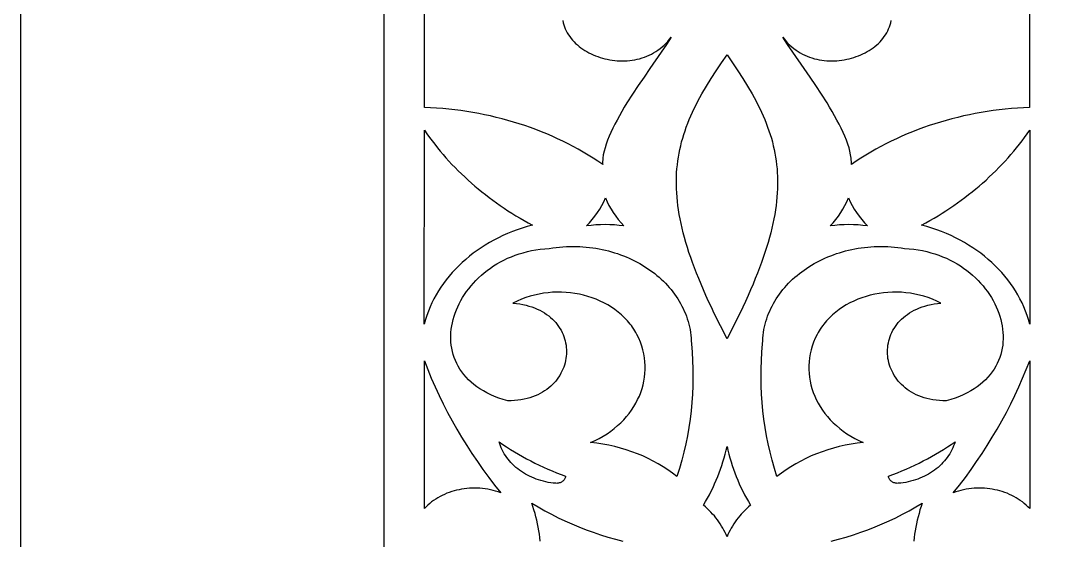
# Model space of a CAD drawing. Extents: x 1336 to 2036, y -730 to 370.
# Drawn here: x 1335.7 to 1463.2, y 50.7 to 115.1 of the extents above; entities that cross this region are included whole.
import ezdxf

# ---------------------------------------------------------------- set-up
doc = ezdxf.new("R2010")
doc.units = 0
doc.layers.add('LAYER_1', color=18, linetype='CONTINUOUS')
doc.layers.add('LAYER_2', color=4, linetype='CONTINUOUS')

msp = doc.modelspace()

# ---------------------------------------------------------------- linework, layer by layer
at = {"layer": 'LAYER_1'}
for points in [[(1335.73, -729.84), (2035.73, -729.84), (2035.73, 370.16), (1335.73, 370.16)], [(1423.23, 110.88), (1423.92, 109.88), (1424.58, 108.91), (1425.2, 107.95), (1425.78, 107.01), (1426.33, 106.07), (1426.58, 105.61), (1426.83, 105.15), (1427.06, 104.69), (1427.29, 104.23), (1427.51, 103.77), (1427.71, 103.31), (1427.91, 102.86), (1428.09, 102.4), (1428.26, 101.94), (1428.43, 101.48), (1428.58, 101.02), (1428.72, 100.56), (1428.85, 100.1), (1428.96, 99.63), (1429.07, 99.17), (1429.16, 98.7), (1429.25, 98.22), (1429.32, 97.75), (1429.38, 97.27), (1429.43, 96.78), (1429.46, 96.29), (1429.49, 95.8), (1429.5, 95.3), (1429.5, 94.8), (1429.48, 94.29), (1429.46, 93.78), (1429.42, 93.26), (1429.37, 92.73), (1429.3, 92.2), (1429.23, 91.66), (1429.14, 91.11), (1429.03, 90.55), (1428.92, 89.99), (1428.79, 89.42), (1428.64, 88.83), (1428.49, 88.24), (1428.31, 87.64), (1428.13, 87.03), (1427.93, 86.41), (1427.72, 85.78), (1427.49, 85.14), (1427.25, 84.49), (1427, 83.83), (1426.73, 83.16), (1426.45, 82.47), (1426.15, 81.77), (1425.84, 81.06), (1425.51, 80.33), (1425.17, 79.6), (1424.81, 78.85), (1424.05, 77.3), (1423.23, 75.7), (1422.41, 77.3), (1421.65, 78.85), (1421.29, 79.6), (1420.95, 80.33), (1420.62, 81.06), (1420.31, 81.77), (1420.01, 82.47), (1419.73, 83.16), (1419.46, 83.83), (1419.2, 84.49), (1418.96, 85.14), (1418.74, 85.78), (1418.52, 86.41), (1418.33, 87.03), (1418.14, 87.64), (1417.97, 88.24), (1417.81, 88.83), (1417.67, 89.42), (1417.54, 89.99), (1417.42, 90.55), (1417.32, 91.11), (1417.23, 91.66), (1417.15, 92.2), (1417.09, 92.73), (1417.04, 93.26), (1417, 93.78), (1416.97, 94.29), (1416.96, 94.8), (1416.96, 95.3), (1416.97, 95.8), (1416.99, 96.29), (1417.03, 96.78), (1417.08, 97.27), (1417.14, 97.75), (1417.21, 98.22), (1417.29, 98.7), (1417.39, 99.17), (1417.49, 99.63), (1417.61, 100.1), (1417.74, 100.56), (1417.88, 101.02), (1418.03, 101.48), (1418.19, 101.94), (1418.37, 102.4), (1418.55, 102.86), (1418.74, 103.31), (1418.95, 103.77), (1419.16, 104.23), (1419.39, 104.69), (1419.63, 105.15), (1419.87, 105.61), (1420.13, 106.07), (1420.67, 107.01), (1421.26, 107.95), (1421.88, 108.91), (1422.53, 109.88)], [(1385.74, 101.55), (1386.05, 101.1), (1386.36, 100.66), (1386.69, 100.23), (1387.02, 99.8), (1387.36, 99.37), (1387.7, 98.95), (1388.06, 98.53), (1388.42, 98.12), (1388.79, 97.71), (1389.16, 97.31), (1389.55, 96.91), (1389.94, 96.52), (1390.33, 96.13), (1390.74, 95.75), (1391.15, 95.37), (1391.57, 95), (1391.99, 94.63), (1392.42, 94.27), (1392.86, 93.91), (1393.31, 93.56), (1393.76, 93.22), (1394.21, 92.88), (1394.68, 92.54), (1395.15, 92.21), (1395.62, 91.89), (1396.1, 91.57), (1396.59, 91.26), (1397.09, 90.95), (1397.59, 90.65), (1398.09, 90.36), (1398.6, 90.07), (1399.12, 89.79), (1398.49, 89.61), (1397.86, 89.42), (1397.25, 89.21), (1396.65, 88.98), (1396.06, 88.74), (1395.48, 88.49), (1394.91, 88.21), (1394.36, 87.93), (1393.82, 87.63), (1393.29, 87.31), (1392.78, 86.98), (1392.28, 86.64), (1391.79, 86.29), (1391.32, 85.92), (1390.86, 85.54), (1390.42, 85.15), (1390, 84.75), (1389.59, 84.33), (1389.2, 83.91), (1388.82, 83.47), (1388.46, 83.02), (1388.12, 82.57), (1387.79, 82.1), (1387.49, 81.63), (1387.2, 81.14), (1386.93, 80.65), (1386.68, 80.15), (1386.45, 79.64), (1386.24, 79.13), (1386.05, 78.6), (1385.88, 78.07), (1385.73, 77.53)], [(1460.72, 77.53), (1460.57, 78.07), (1460.4, 78.6), (1460.21, 79.13), (1460, 79.64), (1459.77, 80.15), (1459.52, 80.65), (1459.26, 81.14), (1458.97, 81.63), (1458.66, 82.1), (1458.34, 82.57), (1458, 83.02), (1457.64, 83.47), (1457.26, 83.91), (1456.87, 84.33), (1456.46, 84.75), (1456.03, 85.15), (1455.59, 85.54), (1455.14, 85.92), (1454.66, 86.29), (1454.18, 86.64), (1453.68, 86.98), (1453.16, 87.31), (1452.64, 87.63), (1452.1, 87.93), (1451.54, 88.21), (1450.98, 88.49), (1450.4, 88.74), (1449.81, 88.98), (1449.21, 89.21), (1448.59, 89.42), (1447.97, 89.61), (1447.34, 89.79), (1447.85, 90.07), (1448.36, 90.36), (1448.87, 90.65), (1449.37, 90.95), (1449.86, 91.26), (1450.35, 91.57), (1450.83, 91.89), (1451.31, 92.21), (1451.78, 92.54), (1452.24, 92.88), (1452.7, 93.22), (1453.15, 93.56), (1453.59, 93.91), (1454.03, 94.27), (1454.46, 94.63), (1454.89, 95), (1455.31, 95.37), (1455.72, 95.75), (1456.12, 96.13), (1456.52, 96.52), (1456.91, 96.91), (1457.29, 97.31), (1457.67, 97.71), (1458.04, 98.12), (1458.4, 98.53), (1458.75, 98.95), (1459.1, 99.37), (1459.44, 99.8), (1459.77, 100.23), (1460.09, 100.66), (1460.41, 101.1), (1460.72, 101.55)], [(1408.18, 93.15), (1408.39, 92.68), (1408.61, 92.22), (1408.86, 91.77), (1409.14, 91.33), (1409.44, 90.9), (1409.76, 90.48), (1410.1, 90.07), (1410.46, 89.68), (1409.89, 89.75), (1409.31, 89.81), (1408.73, 89.84), (1408.15, 89.85), (1407.57, 89.84), (1406.99, 89.81), (1406.41, 89.75), (1405.83, 89.68), (1406.2, 90.07), (1406.54, 90.48), (1406.87, 90.9), (1407.18, 91.33), (1407.46, 91.78), (1407.72, 92.22), (1407.97, 92.68)], [(1438.27, 93.15), (1438.49, 92.68), (1438.73, 92.22), (1438.99, 91.78), (1439.28, 91.33), (1439.58, 90.9), (1439.91, 90.48), (1440.26, 90.07), (1440.62, 89.68), (1440.05, 89.75), (1439.47, 89.81), (1438.89, 89.84), (1438.31, 89.85), (1437.73, 89.84), (1437.15, 89.81), (1436.57, 89.75), (1435.99, 89.68), (1436.36, 90.07), (1436.7, 90.48), (1437.02, 90.9), (1437.32, 91.33), (1437.59, 91.77), (1437.84, 92.22), (1438.07, 92.68)], [(1401.22, 86.89), (1401.65, 86.96), (1402.07, 87.01), (1402.49, 87.06), (1402.91, 87.09), (1403.33, 87.12), (1403.75, 87.13), (1404.16, 87.14), (1404.57, 87.14), (1404.98, 87.12), (1405.39, 87.1), (1405.8, 87.07), (1406.2, 87.02), (1406.6, 86.97), (1406.99, 86.91), (1407.39, 86.84), (1407.78, 86.77), (1408.16, 86.68), (1408.54, 86.58), (1408.92, 86.48), (1409.3, 86.37), (1409.66, 86.25), (1410.03, 86.12), (1410.39, 85.99), (1410.74, 85.84), (1411.09, 85.69), (1411.44, 85.53), (1411.78, 85.37), (1412.11, 85.19), (1412.44, 85.01), (1412.76, 84.82), (1413.07, 84.63), (1413.38, 84.43), (1413.68, 84.22), (1413.98, 84), (1414.27, 83.78), (1414.55, 83.55), (1414.82, 83.32), (1415.09, 83.08), (1415.35, 82.83), (1415.6, 82.58), (1415.84, 82.32), (1416.08, 82.06), (1416.31, 81.79), (1416.52, 81.52), (1416.73, 81.24), (1416.93, 80.95), (1417.13, 80.66), (1417.31, 80.37), (1417.48, 80.07), (1417.64, 79.76), (1417.8, 79.46), (1417.94, 79.14), (1418.07, 78.82), (1418.2, 78.5), (1418.31, 78.18), (1418.41, 77.85), (1418.5, 77.51), (1418.58, 77.18), (1418.65, 76.84), (1418.71, 76.49), (1418.75, 76.14), (1418.79, 75.79), (1418.81, 75.44), (1418.82, 75.08), (1418.9, 74.04), (1418.97, 73), (1419, 71.96), (1419.01, 70.92), (1418.99, 69.88), (1418.94, 68.85), (1418.87, 67.81), (1418.77, 66.78), (1418.65, 65.75), (1418.49, 64.72), (1418.32, 63.69), (1418.11, 62.67), (1417.88, 61.65), (1417.63, 60.64), (1417.34, 59.63), (1417.03, 58.63), (1416.48, 59.05), (1415.91, 59.46), (1415.33, 59.84), (1414.72, 60.21), (1414.1, 60.55), (1413.46, 60.88), (1412.8, 61.18), (1412.13, 61.46), (1411.45, 61.71), (1410.75, 61.95), (1410.04, 62.16), (1409.32, 62.34), (1408.59, 62.5), (1407.85, 62.64), (1407.1, 62.75), (1406.34, 62.84), (1406.88, 63.09), (1407.4, 63.35), (1407.89, 63.64), (1408.37, 63.94), (1408.83, 64.26), (1409.26, 64.59), (1409.67, 64.94), (1410.06, 65.3), (1410.43, 65.67), (1410.78, 66.06), (1411.1, 66.46), (1411.4, 66.87), (1411.68, 67.29), (1411.93, 67.72), (1412.16, 68.16), (1412.37, 68.61), (1412.55, 69.06), (1412.7, 69.52), (1412.83, 69.99), (1412.94, 70.46), (1413.01, 70.93), (1413.07, 71.41), (1413.09, 71.9), (1413.09, 72.38), (1413.06, 72.86), (1413, 73.35), (1412.92, 73.83), (1412.81, 74.32), (1412.67, 74.8), (1412.5, 75.28), (1412.3, 75.76), (1412.07, 76.23), (1411.94, 76.46), (1411.81, 76.68), (1411.67, 76.9), (1411.53, 77.12), (1411.38, 77.33), (1411.22, 77.53), (1410.89, 77.93), (1410.53, 78.3), (1410.15, 78.66), (1409.76, 79), (1409.34, 79.32), (1408.91, 79.61), (1408.46, 79.89), (1407.99, 80.14), (1407.51, 80.38), (1407.02, 80.59), (1406.51, 80.78), (1406, 80.95), (1405.47, 81.09), (1404.94, 81.22), (1404.4, 81.32), (1403.85, 81.39), (1403.3, 81.44), (1402.74, 81.47), (1402.18, 81.48), (1401.62, 81.46), (1401.06, 81.41), (1400.5, 81.34), (1399.95, 81.24), (1399.39, 81.12), (1398.84, 80.97), (1398.3, 80.8), (1397.77, 80.6), (1397.24, 80.37), (1396.72, 80.11), (1397.15, 80.07), (1397.56, 80.02), (1397.95, 79.94), (1398.34, 79.86), (1398.7, 79.76), (1399.06, 79.65), (1399.4, 79.52), (1399.72, 79.39), (1400.03, 79.24), (1400.33, 79.08), (1400.61, 78.91), (1400.88, 78.73), (1401.14, 78.54), (1401.38, 78.34), (1401.61, 78.14), (1401.82, 77.92), (1402.02, 77.7), (1402.2, 77.47), (1402.37, 77.23), (1402.53, 76.99), (1402.67, 76.75), (1402.8, 76.49), (1402.92, 76.24), (1403.02, 75.98), (1403.11, 75.71), (1403.18, 75.44), (1403.24, 75.18), (1403.29, 74.9), (1403.32, 74.63), (1403.34, 74.36), (1403.35, 74.08), (1403.34, 73.81), (1403.32, 73.53), (1403.28, 73.26), (1403.23, 72.99), (1403.17, 72.72), (1403.1, 72.45), (1403.01, 72.19), (1402.91, 71.93), (1402.79, 71.67), (1402.66, 71.42), (1402.52, 71.17), (1402.36, 70.93), (1402.19, 70.69), (1402.01, 70.46), (1401.82, 70.24), (1401.61, 70.03), (1401.39, 69.82), (1401.15, 69.62), (1400.91, 69.43), (1400.64, 69.25), (1400.37, 69.08), (1400.08, 68.92), (1399.78, 68.77), (1399.47, 68.64), (1399.15, 68.51), (1398.81, 68.4), (1398.46, 68.3), (1398.09, 68.22), (1397.71, 68.14), (1397.32, 68.09), (1396.92, 68.04), (1396.51, 68.02), (1396.08, 68.01), (1395.51, 68.17), (1394.97, 68.35), (1394.45, 68.55), (1393.96, 68.76), (1393.49, 68.99), (1393.05, 69.23), (1392.63, 69.49), (1392.24, 69.76), (1391.87, 70.04), (1391.52, 70.33), (1391.2, 70.63), (1390.9, 70.94), (1390.63, 71.27), (1390.37, 71.6), (1390.14, 71.94), (1389.93, 72.29), (1389.75, 72.64), (1389.58, 73.01), (1389.44, 73.38), (1389.32, 73.75), (1389.22, 74.13), (1389.14, 74.52), (1389.08, 74.91), (1389.04, 75.3), (1389.02, 75.7), (1389.02, 76.09), (1389.04, 76.49), (1389.08, 76.89), (1389.14, 77.29), (1389.22, 77.69), (1389.31, 78.09), (1389.43, 78.49), (1389.56, 78.88), (1389.71, 79.28), (1389.88, 79.66), (1390.06, 80.05), (1390.26, 80.43), (1390.48, 80.81), (1390.72, 81.18), (1390.97, 81.54), (1391.24, 81.9), (1391.52, 82.25), (1391.82, 82.59), (1392.13, 82.93), (1392.46, 83.25), (1392.8, 83.57), (1393.16, 83.87), (1393.53, 84.17), (1393.92, 84.45), (1394.32, 84.72), (1394.73, 84.98), (1395.16, 85.22), (1395.6, 85.45), (1396.05, 85.67), (1396.52, 85.87), (1397, 86.05), (1397.48, 86.22), (1397.99, 86.37), (1398.5, 86.5), (1399.02, 86.62), (1399.56, 86.72), (1400.1, 86.8), (1400.66, 86.85)], [(1427.64, 75.08), (1427.65, 75.44), (1427.67, 75.79), (1427.7, 76.14), (1427.75, 76.49), (1427.81, 76.84), (1427.88, 77.18), (1427.96, 77.51), (1428.05, 77.85), (1428.15, 78.18), (1428.26, 78.5), (1428.38, 78.82), (1428.52, 79.14), (1428.66, 79.46), (1428.81, 79.76), (1428.98, 80.07), (1429.15, 80.37), (1429.33, 80.66), (1429.52, 80.95), (1429.72, 81.24), (1429.93, 81.52), (1430.15, 81.79), (1430.38, 82.06), (1430.61, 82.32), (1430.85, 82.58), (1431.11, 82.83), (1431.36, 83.08), (1431.63, 83.32), (1431.91, 83.55), (1432.19, 83.78), (1432.48, 84), (1432.77, 84.22), (1433.07, 84.43), (1433.38, 84.63), (1433.7, 84.82), (1434.02, 85.01), (1434.35, 85.19), (1434.68, 85.37), (1435.02, 85.53), (1435.36, 85.69), (1435.71, 85.84), (1436.07, 85.99), (1436.43, 86.12), (1436.79, 86.25), (1437.16, 86.37), (1437.53, 86.48), (1437.91, 86.58), (1438.29, 86.68), (1438.68, 86.77), (1439.07, 86.84), (1439.46, 86.91), (1439.86, 86.97), (1440.26, 87.02), (1440.66, 87.07), (1441.06, 87.1), (1441.47, 87.12), (1441.88, 87.14), (1442.3, 87.14), (1442.71, 87.13), (1443.13, 87.12), (1443.55, 87.09), (1443.96, 87.06), (1444.39, 87.01), (1444.81, 86.96), (1445.23, 86.89), (1445.8, 86.85), (1446.35, 86.8), (1446.9, 86.72), (1447.43, 86.62), (1447.96, 86.5), (1448.47, 86.37), (1448.97, 86.22), (1449.46, 86.05), (1449.94, 85.87), (1450.4, 85.67), (1450.86, 85.45), (1451.3, 85.22), (1451.72, 84.98), (1452.14, 84.72), (1452.54, 84.45), (1452.92, 84.17), (1453.29, 83.87), (1453.65, 83.57), (1454, 83.25), (1454.32, 82.93), (1454.64, 82.59), (1454.94, 82.25), (1455.22, 81.9), (1455.49, 81.54), (1455.74, 81.18), (1455.97, 80.81), (1456.19, 80.43), (1456.39, 80.05), (1456.58, 79.66), (1456.75, 79.28), (1456.89, 78.88), (1457.03, 78.49), (1457.14, 78.09), (1457.24, 77.69), (1457.31, 77.29), (1457.37, 76.89), (1457.41, 76.49), (1457.43, 76.09), (1457.43, 75.7), (1457.41, 75.3), (1457.38, 74.91), (1457.32, 74.52), (1457.24, 74.13), (1457.14, 73.75), (1457.01, 73.38), (1456.87, 73.01), (1456.71, 72.64), (1456.52, 72.29), (1456.31, 71.94), (1456.08, 71.6), (1455.83, 71.27), (1455.55, 70.94), (1455.26, 70.63), (1454.93, 70.33), (1454.59, 70.04), (1454.22, 69.76), (1453.83, 69.49), (1453.41, 69.23), (1452.97, 68.99), (1452.5, 68.76), (1452.01, 68.55), (1451.49, 68.35), (1450.95, 68.17), (1450.38, 68.01), (1449.95, 68.02), (1449.53, 68.04), (1449.13, 68.09), (1448.74, 68.14), (1448.36, 68.22), (1448, 68.3), (1447.65, 68.4), (1447.31, 68.51), (1446.98, 68.64), (1446.67, 68.77), (1446.37, 68.92), (1446.08, 69.08), (1445.81, 69.25), (1445.55, 69.43), (1445.3, 69.62), (1445.07, 69.82), (1444.85, 70.03), (1444.64, 70.24), (1444.44, 70.46), (1444.26, 70.69), (1444.09, 70.93), (1443.94, 71.17), (1443.79, 71.42), (1443.67, 71.67), (1443.55, 71.93), (1443.45, 72.19), (1443.36, 72.45), (1443.28, 72.72), (1443.22, 72.99), (1443.17, 73.26), (1443.14, 73.53), (1443.12, 73.81), (1443.11, 74.08), (1443.12, 74.36), (1443.14, 74.63), (1443.17, 74.9), (1443.22, 75.18), (1443.28, 75.44), (1443.35, 75.71), (1443.44, 75.98), (1443.54, 76.24), (1443.65, 76.49), (1443.78, 76.75), (1443.93, 76.99), (1444.08, 77.23), (1444.25, 77.47), (1444.44, 77.7), (1444.64, 77.92), (1444.85, 78.14), (1445.08, 78.34), (1445.32, 78.54), (1445.57, 78.73), (1445.84, 78.91), (1446.12, 79.08), (1446.42, 79.24), (1446.73, 79.39), (1447.06, 79.52), (1447.4, 79.65), (1447.75, 79.76), (1448.12, 79.86), (1448.5, 79.94), (1448.9, 80.02), (1449.31, 80.07), (1449.73, 80.11), (1449.22, 80.37), (1448.69, 80.6), (1448.15, 80.8), (1447.61, 80.97), (1447.06, 81.12), (1446.51, 81.24), (1445.95, 81.34), (1445.39, 81.41), (1444.83, 81.46), (1444.27, 81.48), (1443.72, 81.47), (1443.16, 81.44), (1442.61, 81.39), (1442.06, 81.32), (1441.52, 81.22), (1440.98, 81.09), (1440.46, 80.95), (1439.94, 80.78), (1439.44, 80.59), (1438.94, 80.38), (1438.46, 80.14), (1438, 79.89), (1437.55, 79.61), (1437.11, 79.32), (1436.7, 79), (1436.3, 78.66), (1435.92, 78.3), (1435.57, 77.93), (1435.4, 77.73), (1435.24, 77.53), (1435.08, 77.33), (1434.93, 77.12), (1434.78, 76.9), (1434.65, 76.68), (1434.51, 76.46), (1434.39, 76.23), (1434.16, 75.76), (1433.96, 75.28), (1433.79, 74.8), (1433.65, 74.32), (1433.54, 73.83), (1433.45, 73.35), (1433.4, 72.86), (1433.37, 72.38), (1433.36, 71.9), (1433.39, 71.41), (1433.44, 70.93), (1433.52, 70.46), (1433.62, 69.99), (1433.75, 69.52), (1433.91, 69.06), (1434.09, 68.61), (1434.29, 68.16), (1434.52, 67.72), (1434.78, 67.29), (1435.05, 66.87), (1435.35, 66.46), (1435.68, 66.06), (1436.02, 65.67), (1436.39, 65.3), (1436.78, 64.94), (1437.2, 64.59), (1437.63, 64.26), (1438.08, 63.94), (1438.56, 63.64), (1439.06, 63.35), (1439.57, 63.09), (1440.11, 62.84), (1439.35, 62.75), (1438.6, 62.64), (1437.86, 62.5), (1437.13, 62.34), (1436.41, 62.16), (1435.71, 61.95), (1435.01, 61.71), (1434.33, 61.46), (1433.66, 61.18), (1433, 60.88), (1432.36, 60.55), (1431.74, 60.21), (1431.13, 59.84), (1430.54, 59.46), (1429.97, 59.05), (1429.42, 58.63), (1429.11, 59.63), (1428.83, 60.64), (1428.57, 61.65), (1428.34, 62.67), (1428.14, 63.69), (1427.96, 64.72), (1427.81, 65.75), (1427.68, 66.78), (1427.58, 67.81), (1427.51, 68.85), (1427.47, 69.88), (1427.45, 70.92), (1427.46, 71.96), (1427.49, 73), (1427.55, 74.04)], [(1385.74, 72.96), (1386.16, 71.88), (1386.6, 70.8), (1387.07, 69.73), (1387.57, 68.67), (1388.08, 67.62), (1388.62, 66.57), (1389.18, 65.54), (1389.76, 64.51), (1390.36, 63.49), (1390.99, 62.48), (1391.64, 61.48), (1392.31, 60.48), (1393, 59.5), (1393.71, 58.53), (1394.44, 57.57), (1395.2, 56.62), (1394.88, 56.73), (1394.57, 56.83), (1394.25, 56.91), (1393.93, 56.99), (1393.6, 57.05), (1393.28, 57.11), (1392.95, 57.15), (1392.63, 57.18), (1392.3, 57.19), (1391.98, 57.2), (1391.65, 57.19), (1391.33, 57.18), (1391, 57.15), (1390.68, 57.11), (1390.36, 57.06), (1390.05, 57), (1389.74, 56.93), (1389.43, 56.85), (1389.13, 56.76), (1388.83, 56.66), (1388.53, 56.55), (1388.24, 56.42), (1387.96, 56.29), (1387.68, 56.15), (1387.41, 56), (1387.15, 55.83), (1386.89, 55.66), (1386.64, 55.48), (1386.4, 55.29), (1386.17, 55.09), (1385.95, 54.88), (1385.74, 54.66)], [(1460.72, 54.66), (1460.51, 54.88), (1460.28, 55.09), (1460.05, 55.29), (1459.81, 55.48), (1459.56, 55.66), (1459.31, 55.83), (1459.05, 56), (1458.77, 56.15), (1458.5, 56.29), (1458.21, 56.42), (1457.92, 56.55), (1457.63, 56.66), (1457.33, 56.76), (1457.03, 56.85), (1456.72, 56.93), (1456.41, 57), (1456.09, 57.06), (1455.77, 57.11), (1455.45, 57.15), (1455.13, 57.18), (1454.81, 57.19), (1454.48, 57.2), (1454.15, 57.19), (1453.83, 57.18), (1453.5, 57.15), (1453.18, 57.11), (1452.85, 57.05), (1452.53, 56.99), (1452.21, 56.91), (1451.89, 56.83), (1451.57, 56.73), (1451.26, 56.62), (1452.01, 57.57), (1452.75, 58.53), (1453.46, 59.5), (1454.15, 60.48), (1454.82, 61.48), (1455.47, 62.48), (1456.09, 63.49), (1456.7, 64.51), (1457.28, 65.54), (1457.84, 66.57), (1458.38, 67.62), (1458.89, 68.67), (1459.38, 69.73), (1459.85, 70.8), (1460.3, 71.88), (1460.72, 72.96)], [(1394.99, 62.95), (1395.45, 62.62), (1395.93, 62.3), (1396.41, 61.99), (1396.9, 61.69), (1397.39, 61.39), (1397.89, 61.11), (1398.4, 60.83), (1398.91, 60.56), (1399.43, 60.29), (1399.96, 60.04), (1400.49, 59.79), (1401.03, 59.55), (1401.57, 59.32), (1402.12, 59.1), (1402.67, 58.88), (1403.23, 58.67), (1403.21, 58.57), (1403.19, 58.48), (1403.15, 58.39), (1403.1, 58.3), (1403.05, 58.22), (1402.98, 58.14), (1402.91, 58.07), (1402.83, 58.01), (1402.74, 57.95), (1402.65, 57.9), (1402.55, 57.86), (1402.45, 57.83), (1402.35, 57.8), (1402.24, 57.79), (1402.13, 57.78), (1402.02, 57.79), (1401.71, 57.82), (1401.4, 57.86), (1401.09, 57.91), (1400.78, 57.97), (1400.48, 58.04), (1400.18, 58.12), (1399.89, 58.21), (1399.61, 58.31), (1399.33, 58.42), (1399.05, 58.54), (1398.78, 58.66), (1398.52, 58.8), (1398.26, 58.94), (1398.01, 59.09), (1397.77, 59.25), (1397.53, 59.42), (1397.3, 59.59), (1397.08, 59.77), (1396.87, 59.96), (1396.67, 60.15), (1396.47, 60.35), (1396.29, 60.56), (1396.11, 60.77), (1395.94, 60.99), (1395.79, 61.22), (1395.64, 61.45), (1395.5, 61.69), (1395.38, 61.93), (1395.26, 62.18), (1395.16, 62.43), (1395.07, 62.69)], [(1451.47, 62.95), (1451.39, 62.69), (1451.3, 62.43), (1451.19, 62.18), (1451.08, 61.93), (1450.95, 61.69), (1450.82, 61.45), (1450.67, 61.22), (1450.51, 60.99), (1450.35, 60.77), (1450.17, 60.56), (1449.98, 60.35), (1449.79, 60.15), (1449.59, 59.96), (1449.37, 59.77), (1449.15, 59.59), (1448.92, 59.42), (1448.69, 59.25), (1448.45, 59.09), (1448.2, 58.94), (1447.94, 58.8), (1447.68, 58.66), (1447.41, 58.54), (1447.13, 58.42), (1446.85, 58.31), (1446.56, 58.21), (1446.27, 58.12), (1445.97, 58.04), (1445.67, 57.97), (1445.37, 57.91), (1445.06, 57.86), (1444.75, 57.82), (1444.43, 57.79), (1444.32, 57.78), (1444.22, 57.79), (1444.11, 57.8), (1444.01, 57.83), (1443.91, 57.86), (1443.81, 57.9), (1443.72, 57.95), (1443.63, 58.01), (1443.55, 58.07), (1443.48, 58.14), (1443.41, 58.22), (1443.35, 58.3), (1443.31, 58.39), (1443.27, 58.48), (1443.24, 58.57), (1443.23, 58.67), (1443.78, 58.88), (1444.34, 59.1), (1444.89, 59.32), (1445.43, 59.55), (1445.96, 59.79), (1446.5, 60.04), (1447.02, 60.29), (1447.54, 60.56), (1448.05, 60.83), (1448.56, 61.11), (1449.06, 61.39), (1449.56, 61.69), (1450.05, 61.99), (1450.53, 62.3), (1451, 62.62)], [(1423.23, 62.35), (1423.34, 61.88), (1423.46, 61.4), (1423.59, 60.93), (1423.73, 60.47), (1423.88, 60), (1424.04, 59.54), (1424.2, 59.08), (1424.38, 58.62), (1424.56, 58.17), (1424.75, 57.71), (1424.96, 57.27), (1425.17, 56.82), (1425.4, 56.38), (1425.64, 55.95), (1425.89, 55.52), (1426.15, 55.09), (1425.9, 54.88), (1425.67, 54.66), (1425.44, 54.44), (1425.22, 54.21), (1425, 53.98), (1424.8, 53.75), (1424.6, 53.51), (1424.41, 53.26), (1424.24, 53.01), (1424.06, 52.76), (1423.9, 52.5), (1423.75, 52.24), (1423.61, 51.97), (1423.47, 51.7), (1423.34, 51.43), (1423.23, 51.15), (1423.11, 51.43), (1422.99, 51.7), (1422.85, 51.97), (1422.71, 52.24), (1422.55, 52.5), (1422.39, 52.76), (1422.22, 53.01), (1422.04, 53.26), (1421.85, 53.51), (1421.66, 53.75), (1421.45, 53.98), (1421.24, 54.21), (1421.02, 54.44), (1420.79, 54.66), (1420.55, 54.88), (1420.31, 55.09), (1420.57, 55.52), (1420.82, 55.95), (1421.05, 56.38), (1421.28, 56.82), (1421.5, 57.27), (1421.7, 57.71), (1421.9, 58.17), (1422.08, 58.62), (1422.25, 59.08), (1422.42, 59.54), (1422.58, 60), (1422.72, 60.47), (1422.86, 60.93), (1422.99, 61.4), (1423.11, 61.88)]]:
    msp.add_lwpolyline(points, close=True, dxfattribs=at)
for points in [[(1402.88, 115.14), (1402.94, 114.87), (1403.01, 114.61), (1403.1, 114.35), (1403.2, 114.1), (1403.32, 113.85), (1403.45, 113.61), (1403.59, 113.37), (1403.75, 113.15), (1403.91, 112.93), (1404.09, 112.71), (1404.28, 112.51), (1404.48, 112.31), (1404.69, 112.12), (1404.91, 111.93), (1405.13, 111.76), (1405.37, 111.59), (1405.61, 111.43), (1405.87, 111.28), (1406.12, 111.14), (1406.39, 111.01), (1406.66, 110.88), (1406.94, 110.76), (1407.22, 110.66), (1407.51, 110.56), (1407.8, 110.47), (1408.1, 110.39), (1408.4, 110.33), (1408.7, 110.27), (1409.01, 110.22), (1409.32, 110.18), (1409.63, 110.16), (1409.94, 110.14), (1410.25, 110.13), (1410.56, 110.14), (1410.87, 110.16), (1411.18, 110.18), (1411.49, 110.22), (1411.8, 110.27), (1412.1, 110.34), (1412.4, 110.41), (1412.7, 110.5), (1413, 110.6), (1413.29, 110.71), (1413.58, 110.84), (1413.86, 110.97), (1414.14, 111.12), (1414.41, 111.29), (1414.68, 111.47), (1414.94, 111.66), (1415.19, 111.86), (1415.44, 112.08), (1415.67, 112.31), (1415.9, 112.56), (1416.12, 112.82), (1416.33, 113.09), (1415.72, 112.18), (1415.07, 111.22), (1413.67, 109.19), (1412.95, 108.14), (1412.23, 107.07), (1411.52, 106), (1410.84, 104.92), (1410.51, 104.39), (1410.2, 103.86), (1409.9, 103.33), (1409.61, 102.81), (1409.34, 102.29), (1409.08, 101.78), (1408.84, 101.28), (1408.63, 100.79), (1408.44, 100.3), (1408.27, 99.83), (1408.12, 99.37), (1408, 98.93), (1407.91, 98.49), (1407.85, 98.08), (1407.83, 97.87), (1407.82, 97.67), (1407.82, 97.48), (1407.83, 97.29), (1407.24, 97.69), (1406.64, 98.08), (1406.04, 98.46), (1405.43, 98.82), (1404.8, 99.18), (1404.18, 99.52), (1403.54, 99.86), (1402.89, 100.18), (1402.24, 100.49), (1401.58, 100.79), (1400.92, 101.08), (1400.24, 101.36), (1399.57, 101.62), (1398.88, 101.87), (1398.19, 102.12), (1397.49, 102.35), (1396.79, 102.56), (1396.08, 102.77), (1395.37, 102.96), (1394.65, 103.14), (1393.93, 103.31), (1393.2, 103.47), (1392.47, 103.61), (1391.74, 103.75), (1391, 103.87), (1390.26, 103.97), (1389.51, 104.07), (1388.76, 104.15), (1388.01, 104.22), (1387.26, 104.28), (1386.5, 104.32), (1385.74, 104.35), (1385.74, 122.18)], [(1460.71, 122.18), (1460.71, 104.35), (1459.96, 104.32), (1459.2, 104.28), (1458.45, 104.22), (1457.69, 104.15), (1456.95, 104.07), (1456.2, 103.97), (1455.46, 103.87), (1454.72, 103.75), (1453.98, 103.61), (1453.25, 103.47), (1452.53, 103.31), (1451.8, 103.14), (1451.09, 102.96), (1450.37, 102.77), (1449.67, 102.56), (1448.96, 102.35), (1448.27, 102.12), (1447.58, 101.87), (1446.89, 101.62), (1446.21, 101.36), (1445.54, 101.08), (1444.87, 100.79), (1444.21, 100.49), (1443.56, 100.18), (1442.92, 99.86), (1442.28, 99.52), (1441.65, 99.18), (1441.03, 98.82), (1440.42, 98.46), (1439.81, 98.08), (1439.22, 97.69), (1438.63, 97.29), (1438.64, 97.48), (1438.63, 97.67), (1438.62, 97.87), (1438.6, 98.08), (1438.54, 98.49), (1438.45, 98.93), (1438.34, 99.37), (1438.19, 99.83), (1438.02, 100.3), (1437.83, 100.79), (1437.61, 101.28), (1437.38, 101.78), (1437.12, 102.29), (1436.85, 102.81), (1436.56, 103.33), (1436.26, 103.86), (1435.94, 104.39), (1435.62, 104.92), (1434.94, 106), (1434.23, 107.07), (1433.51, 108.14), (1432.79, 109.19), (1431.39, 111.22), (1430.73, 112.18), (1430.13, 113.09), (1430.34, 112.82), (1430.56, 112.56), (1430.78, 112.31), (1431.02, 112.08), (1431.26, 111.86), (1431.52, 111.66), (1431.78, 111.47), (1432.04, 111.29), (1432.31, 111.12), (1432.59, 110.97), (1432.87, 110.84), (1433.16, 110.71), (1433.46, 110.6), (1433.75, 110.5), (1434.05, 110.41), (1434.35, 110.34), (1434.66, 110.27), (1434.97, 110.22), (1435.28, 110.18), (1435.59, 110.16), (1435.9, 110.14), (1436.21, 110.13), (1436.52, 110.14), (1436.83, 110.16), (1437.14, 110.18), (1437.45, 110.22), (1437.75, 110.27), (1438.06, 110.33), (1438.36, 110.39), (1438.65, 110.47), (1438.94, 110.56), (1439.23, 110.66), (1439.52, 110.76), (1439.79, 110.88), (1440.07, 111.01), (1440.33, 111.14), (1440.59, 111.28), (1440.84, 111.43), (1441.09, 111.59), (1441.32, 111.76), (1441.55, 111.93), (1441.77, 112.12), (1441.98, 112.31), (1442.18, 112.51), (1442.37, 112.71), (1442.54, 112.93), (1442.71, 113.15), (1442.86, 113.37), (1443.01, 113.61), (1443.14, 113.85), (1443.25, 114.1), (1443.36, 114.35), (1443.44, 114.61), (1443.52, 114.87), (1443.58, 115.14)], [(1400.1, 50.63), (1400.05, 51.06), (1399.99, 51.49), (1399.92, 51.92), (1399.84, 52.35), (1399.76, 52.78), (1399.66, 53.21), (1399.56, 53.64), (1399.45, 54.06), (1399.32, 54.49), (1399.19, 54.91), (1399.05, 55.33), (1399.85, 54.86), (1400.65, 54.4), (1401.48, 53.96), (1402.31, 53.53), (1403.16, 53.13), (1404.02, 52.75), (1404.89, 52.39), (1405.77, 52.04), (1406.67, 51.72), (1407.57, 51.41), (1408.48, 51.13), (1409.41, 50.86), (1410.34, 50.62)], [(1436.12, 50.62), (1437.05, 50.86), (1437.97, 51.13), (1438.88, 51.41), (1439.79, 51.72), (1440.68, 52.04), (1441.56, 52.39), (1442.44, 52.75), (1443.3, 53.13), (1444.14, 53.53), (1444.98, 53.96), (1445.8, 54.4), (1446.61, 54.86), (1447.4, 55.33), (1447.26, 54.91), (1447.13, 54.49), (1447.01, 54.06), (1446.9, 53.64), (1446.79, 53.21), (1446.7, 52.78), (1446.61, 52.35), (1446.53, 51.92), (1446.47, 51.49), (1446.41, 51.06), (1446.36, 50.63)]]:
    msp.add_lwpolyline(points, dxfattribs=at)
at = {"layer": 'LAYER_2'}
msp.add_lwpolyline([(1990.72, -684.83), (1990.72, 325.15), (1380.73, 325.15), (1380.73, -684.83)], close=True, dxfattribs=at)

doc.saveas('drawing.dxf')
